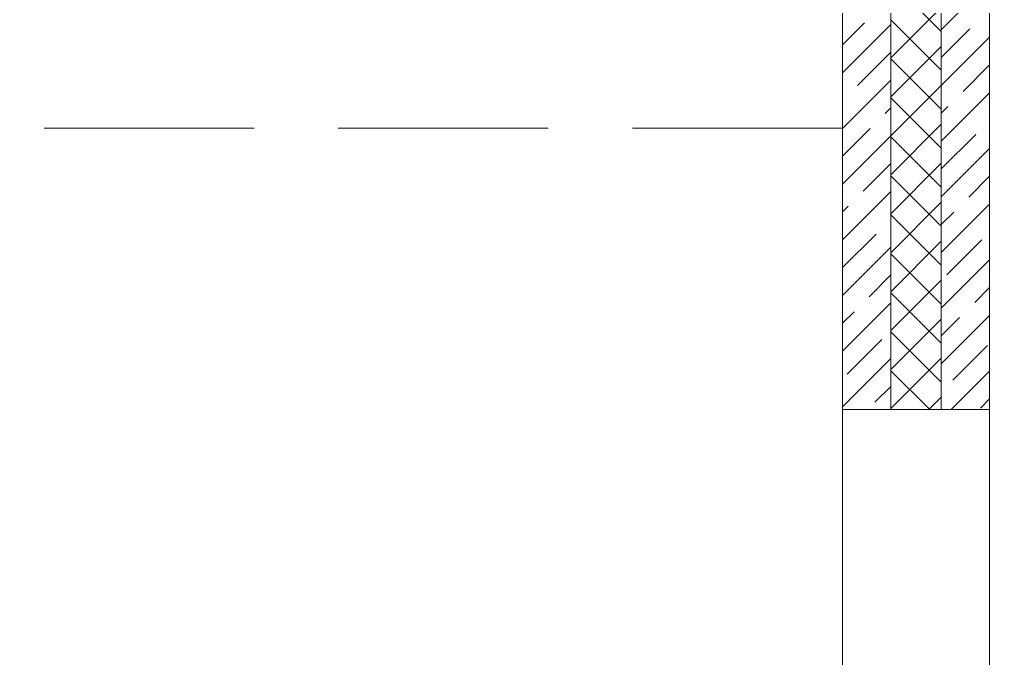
# Model space of a CAD drawing. Header units: millimetres. Extents: x 53645 to 137188, y 78097 to 135533.
# Drawn here: x 98060 to 100369, y 107997 to 109519 of the extents above; entities that cross this region are included whole.
import ezdxf

# ---------------------------------------------------------------- set-up
doc = ezdxf.new("R2010")
doc.units = ezdxf.units.MM
doc.linetypes.add('GOST2.303 4', pattern=[7, 5, -2, 0])
doc.layers.add('hatch', color=7, linetype='Continuous', lineweight=5)
doc.layers.add('Wall2', color=5, linetype='Continuous', lineweight=5)

msp = doc.modelspace()

# ---------------------------------------------------------------- linework, layer by layer
at = {"layer": 'hatch', "color": 251, "ltscale": 75}
for points in [[(100133.8, 108589.9), (100133.8, 109760)], [(100133.8, 108589.9), (100133.8, 109760)], [(100253.8, 109760), (100253.8, 108589.9)], [(100253.8, 109760), (100253.8, 108589.9)]]:
    msp.add_lwpolyline(points, dxfattribs=at)
at = {"layer": 'hatch', "color": 251, "lineweight": 0, "ltscale": 75}
for points in [[(100253.8, 109490.5), (100133.8, 109610.5)], [(100253.8, 109494.4), (100368.8, 109609.4)], [(100133.8, 109427.5), (100253.8, 109547.5)], [(100018.8, 109458.3), (100070.9, 109510.4)], [(100018.8, 109392), (100133.8, 109507)], [(100253.8, 109397.7), (100133.8, 109517.7)], [(100253.8, 109428.2), (100322.1, 109496.4)], [(100133.8, 109334.7), (100253.8, 109454.7)], [(100253.8, 109361.9), (100368.8, 109476.9)], [(100054.3, 109361.2), (100133.8, 109440.7)], [(100253.8, 109304.9), (100133.8, 109424.9)], [(100305.6, 109347.3), (100368.8, 109410.6)], [(100018.8, 109259.4), (100133.8, 109374.4)], [(100133.8, 109241.9), (100253.8, 109361.9)], [(100253.8, 109229.3), (100368.8, 109344.3)], [(100253.8, 109212.1), (100133.8, 109332.1)], [(100120.6, 109294.9), (100133.8, 109308.2)], [(100253.8, 109295.6), (100269.8, 109311.5)], [(100018.8, 109193.2), (100084.8, 109259.1)], [(100133.8, 109149.1), (100253.8, 109269.1)], [(100018.8, 109126.9), (100133.8, 109241.9)], [(100253.8, 109119.3), (100133.8, 109239.3)], [(100253.8, 109163), (100336.1, 109245.2)], [(100253.8, 109096.7), (100368.8, 109211.7)], [(100068.2, 109110), (100133.8, 109175.6)], [(100133.8, 109056.3), (100253.8, 109176.3)], [(100253.8, 109026.4), (100133.8, 109146.4)], [(100319.5, 109096), (100368.8, 109145.4)], [(100018.8, 108994.3), (100133.8, 109109.3)], [(100018.8, 109060.6), (100032.4, 109074.2)], [(100133.8, 108963.4), (100253.8, 109083.4)], [(100253.8, 108964.1), (100368.8, 109079.1)], [(100253.8, 108933.6), (100133.8, 109053.6)], [(100253.8, 109030.4), (100283.7, 109060.2)], [(100018.8, 108928), (100098.7, 109007.9)], [(100267.1, 108911.1), (100350, 108994)], [(100018.8, 108861.7), (100133.8, 108976.7)], [(100133.8, 108870.6), (100253.8, 108990.6)], [(100253.8, 108840.8), (100133.8, 108960.8)], [(100253.8, 108831.5), (100368.8, 108946.5)], [(100082.2, 108858.7), (100133.8, 108910.4)], [(100133.8, 108777.8), (100253.8, 108897.8)], [(100333.4, 108844.8), (100368.8, 108880.2)], [(100253.8, 108748), (100133.8, 108868)], [(100018.8, 108729.1), (100133.8, 108844.1)], [(100018.8, 108795.4), (100046.4, 108822.9)], [(100253.8, 108699), (100368.8, 108814)], [(100253.8, 108765.2), (100297.6, 108809)], [(100133.8, 108685), (100253.8, 108805)], [(100253.8, 108655.2), (100133.8, 108775.2)], [(100029.8, 108673.8), (100112.7, 108756.6)], [(100281, 108659.8), (100363.9, 108742.7)], [(100018.8, 108596.5), (100133.8, 108711.5)], [(100133.8, 108592.2), (100253.8, 108712.2)], [(100226.3, 108589.9), (100133.8, 108682.4)], [(100277.4, 108589.9), (100368.8, 108681.4)], [(100096.1, 108607.5), (100133.8, 108645.2)], [(100224.4, 108589.9), (100253.8, 108619.4)], [(100347.3, 108593.6), (100368.8, 108615.1)]]:
    msp.add_lwpolyline(points, dxfattribs=at)
at = {"layer": 'Wall2', "ltscale": 50}
for points in [[(100368.8, 108589.9), (100368.8, 109760)], [(100018.8, 109600), (100018.8, 108589.9)]]:
    msp.add_lwpolyline(points, dxfattribs=at)
at = {"layer": 'Wall2', "color": 4, "linetype": 'GOST2.303 4', "lineweight": 0, "ltscale": 100}
msp.add_lwpolyline([(100018.8, 109260), (91368.8, 109260)], dxfattribs=at)
at = {"layer": 'Wall2', "color": 4, "lineweight": 20, "ltscale": 50}
msp.add_lwpolyline([(100018.8, 108589.9), (100368.8, 108589.9), (100368.8, 107389.9), (100018.8, 107389.9)], close=True, dxfattribs=at)

doc.saveas('drawing.dxf')
